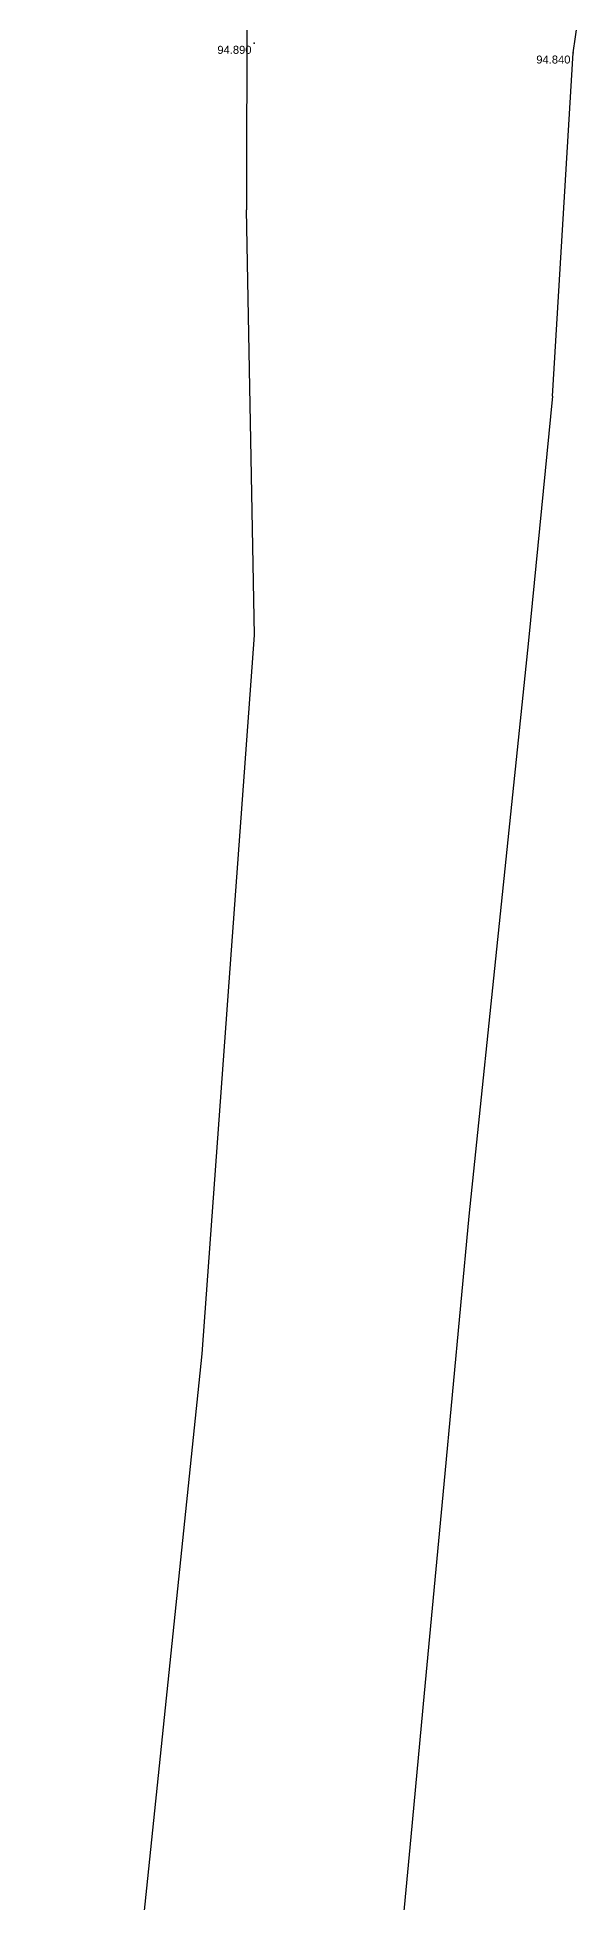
# Model space of a CAD drawing. Header units: millimetres. Extents: x 706139 to 707011, y 753722 to 954403.
# Drawn here: x 706987.6 to 707007.9, y 953947.8 to 954017.7 of the extents above; entities that cross this region are included whole.
import ezdxf
from ezdxf.enums import TextEntityAlignment as Align

# ---------------------------------------------------------------- set-up
doc = ezdxf.new("R2010")
doc.units = ezdxf.units.MM
doc.linetypes.add('SOLID_LINE', pattern=[0])
doc.layers.add('Height', color=7, linetype='Continuous')
doc.layers.add('RD', color=5, linetype='Continuous')
doc.styles.get("Standard").update_dxf_attribs({"font": 'arial.ttf'})

# ---------------------------------------------------------------- blocks, each defined once
blk = doc.blocks.new('FGHFGH')
at = {"layer": 'RD'}
for p, q in [((708244.31374, 953988.0362), (708244.31176, 953980.00912)), ((708256.56274, 953985.8982), (708256.73574, 953987.1052)), ((708255.78885, 953973.0271), (708256.56274, 953985.8982)), ((708244.60178, 953964.06603), (708244.31176, 953980.00912)), ((708255.78885, 953973.0271), (708254.88601, 953963.86137)), ((708243.65867, 953951.05488), (708244.60178, 953964.06603)), ((708254.88601, 953963.86137), (708253.86403, 953953.97735)), ((708253.86403, 953953.97735), (708252.648, 953942.28179)), ((708242.64897, 953937.12486), (708243.65867, 953951.05488)), ((708252.648, 953942.28179), (708251.71653, 953932.2372)), ((708236.45563, 953877.58549), (708242.64897, 953937.12486)), ((708251.71653, 953932.2372), (708250.9774, 953924.40245)), ((708250.9774, 953924.40245), (708250.46904, 953919.01396)), ((708250.46904, 953919.01396), (708250.0028, 953914.07183))]:
    blk.add_line(p, q, dxfattribs=at)

msp = doc.modelspace()

# ---------------------------------------------------------------- linework, layer by layer
at = {"color": 0, "linetype": 'SOLID_LINE'}
for p in [(706995.774, 954017.478, 94.89), (707007.742, 954017.114, 94.84)]:
    msp.add_point(p, dxfattribs=at)

# ---------------------------------------------------------------- block references
msp.add_blockref('FGHFGH', (-1248.8207, 31.2158))

# ---------------------------------------------------------------- texts
at = {"layer": 'Height', "color": 4, "linetype": 'SOLID_LINE'}
for s, p in [('94.890', (706995.674, 954017.378, 94.89)), ('94.840', (707007.642, 954017.014, 94.84))]:
    msp.add_text(s, height=0.3, dxfattribs=at).set_placement(p, align=Align.TOP_RIGHT)

doc.saveas('drawing.dxf')
